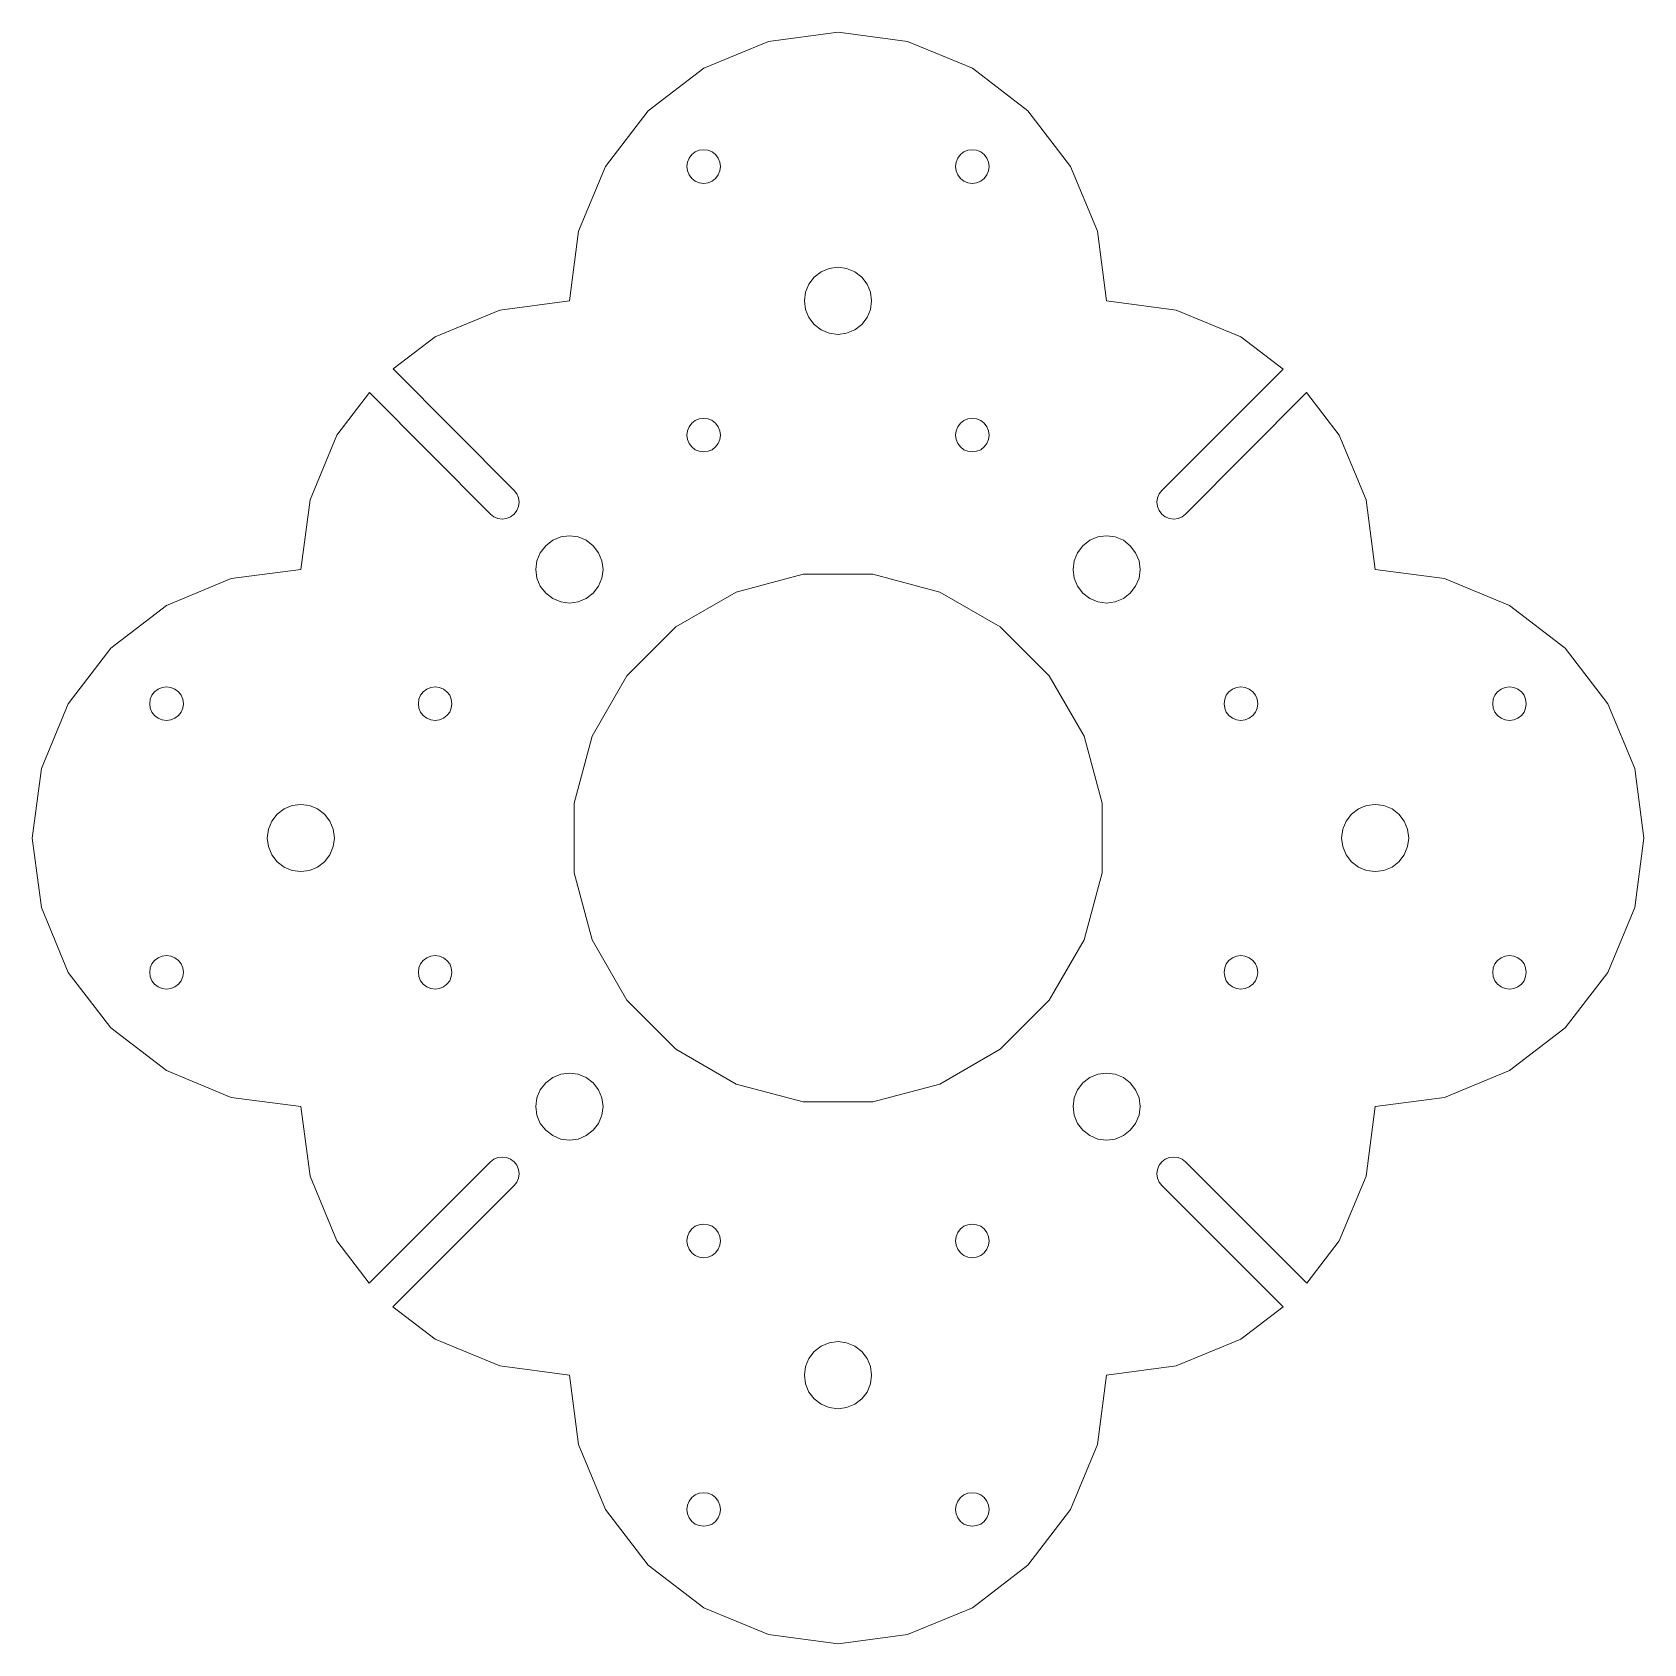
# Model space of a CAD drawing. Header units: inches. Extents: x 61 to 181, y 84 to 204.
import ezdxf

# ---------------------------------------------------------------- set-up
doc = ezdxf.new("R2010")
doc.units = ezdxf.units.IN
doc.header["$MEASUREMENT"] = 0
doc.layers.add('Layer 1', color=7, linetype='Continuous')

# ---------------------------------------------------------------- blocks, each defined once
blk = doc.blocks.new('block 2')
at = {"layer": 'Layer 1', "lineweight": 0}
for points in [[(101.4, 98.84), (100.72, 104.01), (95.54, 104.7), (90.72, 106.69), (87.57, 109.1), (96.6, 118.13), (96.8, 118.39), (96.92, 118.69), (96.97, 119.01), (96.92, 119.34), (96.8, 119.64), (96.6, 119.9), (96.34, 120.1), (96.04, 120.22), (95.72, 120.26), (95.39, 120.22), (95.09, 120.1), (94.83, 119.9), (85.81, 110.87), (83.4, 114.01), (81.4, 118.84), (80.72, 124.01), (75.54, 124.69), (70.72, 126.69), (66.57, 129.87), (63.4, 134.01), (61.4, 138.84), (60.72, 144.01), (61.4, 149.19), (63.4, 154.01), (66.57, 158.16), (70.72, 161.33), (75.54, 163.33), (80.72, 164.01), (81.4, 169.19), (83.4, 174.01), (85.82, 177.18), (94.83, 168.13), (95.09, 167.93), (95.39, 167.81), (95.72, 167.76), (96.04, 167.81), (96.34, 167.93), (96.6, 168.13), (96.8, 168.39), (96.92, 168.69), (96.97, 169.01), (96.92, 169.34), (96.8, 169.64), (96.6, 169.9), (87.6, 178.94), (90.72, 181.33), (95.54, 183.33), (100.72, 184.01), (101.4, 189.19), (103.4, 194.01), (106.57, 198.16), (110.72, 201.33), (115.54, 203.33), (120.72, 204.01), (125.89, 203.33), (130.72, 201.33), (134.86, 198.16), (138.04, 194.01), (140.04, 189.19), (140.72, 184.01), (145.89, 183.33), (150.72, 181.33), (153.86, 178.92), (144.83, 169.9), (144.63, 169.64), (144.51, 169.34), (144.47, 169.01), (144.51, 168.69), (144.63, 168.39), (144.83, 168.13), (145.09, 167.93), (145.39, 167.81), (145.72, 167.76), (146.04, 167.81), (146.34, 167.93), (146.6, 168.13), (155.61, 177.18), (158.04, 174.01), (160.04, 169.19), (160.72, 164.01), (165.89, 163.33), (170.72, 161.33), (174.86, 158.16), (178.04, 154.01), (180.04, 149.19), (180.72, 144.01), (180.04, 138.84), (178.04, 134.01), (174.86, 129.87), (170.72, 126.69), (165.89, 124.69), (160.72, 124.01), (160.04, 118.84), (158.04, 114.01), (155.63, 110.87), (146.6, 119.9), (146.34, 120.1), (146.04, 120.22), (145.72, 120.26), (145.39, 120.22), (145.09, 120.1), (144.83, 119.9), (144.63, 119.64), (144.51, 119.34), (144.47, 119.01), (144.51, 118.69), (144.63, 118.39), (144.83, 118.13), (153.86, 109.1), (150.72, 106.69), (145.89, 104.7), (140.72, 104.01), (140.04, 98.84), (138.04, 94.01), (134.86, 89.87), (130.72, 86.69), (125.89, 84.7), (120.72, 84.01), (115.54, 84.7), (110.72, 86.69), (106.57, 89.87), (103.4, 94.01), (101.4, 98.84)], [(111.34, 192.93), (111.04, 192.81), (110.72, 192.76), (110.39, 192.81), (110.09, 192.93), (109.83, 193.13), (109.63, 193.39), (109.51, 193.69), (109.47, 194.01), (109.51, 194.34), (109.63, 194.64), (109.83, 194.9), (110.09, 195.1), (110.39, 195.22), (110.72, 195.26), (111.04, 195.22), (111.34, 195.1), (111.6, 194.9), (111.8, 194.64), (111.92, 194.34), (111.97, 194.01), (111.92, 193.69), (111.8, 193.39), (111.6, 193.13), (111.34, 192.93)], [(131.04, 192.81), (130.72, 192.76), (130.39, 192.81), (130.09, 192.93), (129.83, 193.13), (129.63, 193.39), (129.51, 193.69), (129.47, 194.01), (129.51, 194.34), (129.63, 194.64), (129.83, 194.9), (130.09, 195.1), (130.39, 195.22), (130.72, 195.26), (131.04, 195.22), (131.34, 195.1), (131.6, 194.9), (131.8, 194.64), (131.92, 194.34), (131.97, 194.01), (131.92, 193.69), (131.8, 193.39), (131.6, 193.13), (131.34, 192.93), (131.04, 192.81)], [(111.34, 192.93), (111.34, 192.93)], [(131.04, 192.81), (131.04, 192.81)], [(120.07, 186.43), (120.72, 186.51), (121.36, 186.43), (121.97, 186.18), (122.48, 185.78), (122.88, 185.26), (123.13, 184.66), (123.22, 184.01), (123.13, 183.37), (122.88, 182.76), (122.48, 182.25), (121.97, 181.85), (121.36, 181.6), (120.72, 181.51), (120.07, 181.6), (119.47, 181.85), (118.95, 182.25), (118.55, 182.76), (118.3, 183.37), (118.22, 184.01), (118.3, 184.66), (118.55, 185.26), (118.95, 185.78), (119.47, 186.18), (120.07, 186.43)], [(120.07, 186.43), (120.07, 186.43)], [(109.83, 173.13), (109.63, 173.39), (109.51, 173.69), (109.47, 174.01), (109.51, 174.34), (109.63, 174.64), (109.83, 174.9), (110.09, 175.1), (110.39, 175.22), (110.72, 175.26), (111.04, 175.22), (111.34, 175.1), (111.6, 174.9), (111.8, 174.64), (111.92, 174.34), (111.97, 174.01), (111.92, 173.69), (111.8, 173.39), (111.6, 173.13), (111.34, 172.93), (111.04, 172.81), (110.72, 172.76), (110.39, 172.81), (110.09, 172.93), (109.83, 173.13)], [(129.51, 174.34), (129.63, 174.64), (129.83, 174.9), (130.09, 175.1), (130.39, 175.22), (130.72, 175.26), (131.04, 175.22), (131.34, 175.1), (131.6, 174.9), (131.8, 174.64), (131.92, 174.34), (131.97, 174.01), (131.92, 173.69), (131.8, 173.39), (131.6, 173.13), (131.34, 172.93), (131.04, 172.81), (130.72, 172.76), (130.39, 172.81), (130.09, 172.93), (129.83, 173.13), (129.63, 173.39), (129.51, 173.69), (129.47, 174.01), (129.51, 174.34)], [(129.51, 174.34), (129.51, 174.34)], [(109.83, 173.13), (109.83, 173.13)], [(98.95, 165.78), (99.47, 166.18), (100.07, 166.43), (100.72, 166.51), (101.36, 166.43), (101.97, 166.18), (102.48, 165.78), (102.88, 165.26), (103.13, 164.66), (103.22, 164.01), (103.13, 163.37), (102.88, 162.76), (102.48, 162.25), (101.97, 161.85), (101.36, 161.6), (100.72, 161.51), (100.07, 161.6), (99.47, 161.85), (98.95, 162.25), (98.55, 162.76), (98.3, 163.37), (98.22, 164.01), (98.3, 164.66), (98.55, 165.26), (98.95, 165.78)], [(98.95, 165.78), (98.95, 165.78)], [(141.36, 161.6), (140.72, 161.51), (140.07, 161.6), (139.47, 161.85), (138.95, 162.25), (138.55, 162.76), (138.3, 163.37), (138.22, 164.01), (138.3, 164.66), (138.55, 165.26), (138.95, 165.78), (139.47, 166.18), (140.07, 166.43), (140.72, 166.51), (141.36, 166.43), (141.97, 166.18), (142.48, 165.78), (142.88, 165.26), (143.13, 164.66), (143.22, 164.01), (143.13, 163.37), (142.88, 162.76), (142.48, 162.25), (141.97, 161.85), (141.36, 161.6)], [(139.04, 136.43), (136.45, 131.94), (132.79, 128.28), (128.31, 125.69), (123.3, 124.36), (118.13, 124.36), (113.13, 125.69), (108.64, 128.28), (104.98, 131.94), (102.4, 136.43), (101.06, 141.43), (101.06, 146.6), (102.4, 151.6), (104.98, 156.09), (108.64, 159.75), (113.13, 162.33), (118.13, 163.67), (123.3, 163.67), (128.31, 162.33), (132.79, 159.75), (136.45, 156.09), (139.04, 151.6), (140.38, 146.6), (140.38, 141.43), (139.04, 136.43)], [(141.36, 161.6), (141.36, 161.6)], [(69.63, 154.64), (69.83, 154.9), (70.09, 155.1), (70.39, 155.22), (70.72, 155.26), (71.04, 155.22), (71.34, 155.1), (71.6, 154.9), (71.8, 154.64), (71.92, 154.34), (71.97, 154.01), (71.92, 153.69), (71.8, 153.39), (71.6, 153.13), (71.34, 152.93), (71.04, 152.81), (70.72, 152.76), (70.39, 152.81), (70.09, 152.93), (69.83, 153.13), (69.63, 153.39), (69.51, 153.69), (69.47, 154.01), (69.51, 154.34), (69.63, 154.64)], [(90.09, 155.1), (90.39, 155.22), (90.72, 155.26), (91.04, 155.22), (91.34, 155.1), (91.6, 154.9), (91.8, 154.64), (91.92, 154.34), (91.97, 154.01), (91.92, 153.69), (91.8, 153.39), (91.6, 153.13), (91.34, 152.93), (91.04, 152.81), (90.72, 152.76), (90.39, 152.81), (90.09, 152.93), (89.83, 153.13), (89.63, 153.39), (89.51, 153.69), (89.47, 154.01), (89.51, 154.34), (89.63, 154.64), (89.83, 154.9), (90.09, 155.1)], [(90.09, 155.1), (90.09, 155.1)], [(150.39, 152.81), (150.09, 152.93), (149.83, 153.13), (149.63, 153.39), (149.51, 153.69), (149.47, 154.01), (149.51, 154.34), (149.63, 154.64), (149.83, 154.9), (150.09, 155.1), (150.39, 155.22), (150.72, 155.26), (151.04, 155.22), (151.34, 155.1), (151.6, 154.9), (151.8, 154.64), (151.92, 154.34), (151.97, 154.01), (151.92, 153.69), (151.8, 153.39), (151.6, 153.13), (151.34, 152.93), (151.04, 152.81), (150.72, 152.76), (150.39, 152.81)], [(169.63, 153.39), (169.51, 153.69), (169.47, 154.01), (169.51, 154.34), (169.63, 154.64), (169.83, 154.9), (170.09, 155.1), (170.39, 155.22), (170.72, 155.26), (171.04, 155.22), (171.34, 155.1), (171.6, 154.9), (171.8, 154.64), (171.92, 154.34), (171.97, 154.01), (171.92, 153.69), (171.8, 153.39), (171.6, 153.13), (171.34, 152.93), (171.04, 152.81), (170.72, 152.76), (170.39, 152.81), (170.09, 152.93), (169.83, 153.13), (169.63, 153.39)], [(69.63, 154.64), (69.63, 154.64)], [(150.39, 152.81), (150.39, 152.81)], [(169.63, 153.39), (169.63, 153.39)], [(79.47, 146.18), (80.07, 146.43), (80.72, 146.51), (81.36, 146.43), (81.97, 146.18), (82.48, 145.78), (82.88, 145.26), (83.13, 144.66), (83.22, 144.01), (83.13, 143.37), (82.88, 142.76), (82.48, 142.25), (81.97, 141.85), (81.36, 141.6), (80.72, 141.51), (80.07, 141.6), (79.47, 141.85), (78.95, 142.25), (78.55, 142.76), (78.3, 143.37), (78.22, 144.01), (78.3, 144.66), (78.55, 145.26), (78.95, 145.78), (79.47, 146.18)], [(158.95, 145.78), (159.47, 146.18), (160.07, 146.43), (160.72, 146.51), (161.36, 146.43), (161.97, 146.18), (162.48, 145.78), (162.88, 145.26), (163.13, 144.66), (163.22, 144.01), (163.13, 143.37), (162.88, 142.76), (162.48, 142.25), (161.97, 141.85), (161.36, 141.6), (160.72, 141.51), (160.07, 141.6), (159.47, 141.85), (158.95, 142.25), (158.55, 142.76), (158.3, 143.37), (158.22, 144.01), (158.3, 144.66), (158.55, 145.26), (158.95, 145.78)], [(79.47, 146.18), (79.47, 146.18)], [(158.95, 145.78), (158.95, 145.78)], [(139.04, 136.43), (139.04, 136.43)], [(70.39, 135.22), (70.72, 135.26), (71.04, 135.22), (71.34, 135.1), (71.6, 134.9), (71.8, 134.64), (71.92, 134.34), (71.97, 134.01), (71.92, 133.69), (71.8, 133.39), (71.6, 133.13), (71.34, 132.93), (71.04, 132.81), (70.72, 132.76), (70.39, 132.81), (70.09, 132.93), (69.83, 133.13), (69.63, 133.39), (69.51, 133.69), (69.47, 134.01), (69.51, 134.34), (69.63, 134.64), (69.83, 134.9), (70.09, 135.1), (70.39, 135.22)], [(70.39, 135.22), (70.39, 135.22)], [(90.39, 135.22), (90.72, 135.26), (91.04, 135.22), (91.34, 135.1), (91.6, 134.9), (91.8, 134.64), (91.92, 134.34), (91.97, 134.01), (91.92, 133.69), (91.8, 133.39), (91.6, 133.13), (91.34, 132.93), (91.04, 132.81), (90.72, 132.76), (90.39, 132.81), (90.09, 132.93), (89.83, 133.13), (89.63, 133.39), (89.51, 133.69), (89.47, 134.01), (89.51, 134.34), (89.63, 134.64), (89.83, 134.9), (90.09, 135.1), (90.39, 135.22)], [(90.39, 135.22), (90.39, 135.22)], [(150.39, 132.81), (150.09, 132.93), (149.83, 133.13), (149.63, 133.39), (149.51, 133.69), (149.47, 134.01), (149.51, 134.34), (149.63, 134.64), (149.83, 134.9), (150.09, 135.1), (150.39, 135.22), (150.72, 135.26), (151.04, 135.22), (151.34, 135.1), (151.6, 134.9), (151.8, 134.64), (151.92, 134.34), (151.97, 134.01), (151.92, 133.69), (151.8, 133.39), (151.6, 133.13), (151.34, 132.93), (151.04, 132.81), (150.72, 132.76), (150.39, 132.81)], [(170.72, 132.76), (170.39, 132.81), (170.09, 132.93), (169.83, 133.13), (169.63, 133.39), (169.51, 133.69), (169.47, 134.01), (169.51, 134.34), (169.63, 134.64), (169.83, 134.9), (170.09, 135.1), (170.39, 135.22), (170.72, 135.26), (171.04, 135.22), (171.34, 135.1), (171.6, 134.9), (171.8, 134.64), (171.92, 134.34), (171.97, 134.01), (171.92, 133.69), (171.8, 133.39), (171.6, 133.13), (171.34, 132.93), (171.04, 132.81), (170.72, 132.76)], [(150.39, 132.81), (150.39, 132.81)], [(170.72, 132.76), (170.72, 132.76)], [(100.72, 121.51), (100.07, 121.6), (99.47, 121.85), (98.95, 122.25), (98.55, 122.76), (98.3, 123.37), (98.22, 124.01), (98.3, 124.66), (98.55, 125.26), (98.95, 125.78), (99.47, 126.18), (100.07, 126.43), (100.72, 126.51), (101.36, 126.43), (101.97, 126.18), (102.48, 125.78), (102.88, 125.26), (103.13, 124.66), (103.22, 124.01), (103.13, 123.37), (102.88, 122.76), (102.48, 122.25), (101.97, 121.85), (101.36, 121.6), (100.72, 121.51)], [(142.48, 122.25), (141.97, 121.85), (141.36, 121.6), (140.72, 121.51), (140.07, 121.6), (139.47, 121.85), (138.95, 122.25), (138.55, 122.76), (138.3, 123.37), (138.22, 124.01), (138.3, 124.66), (138.55, 125.26), (138.95, 125.78), (139.47, 126.18), (140.07, 126.43), (140.72, 126.51), (141.36, 126.43), (141.97, 126.18), (142.48, 125.78), (142.88, 125.26), (143.13, 124.66), (143.22, 124.01), (143.13, 123.37), (142.88, 122.76), (142.48, 122.25)], [(100.72, 121.51), (100.72, 121.51)], [(142.48, 122.25), (142.48, 122.25)], [(109.51, 114.34), (109.63, 114.64), (109.83, 114.9), (110.09, 115.1), (110.39, 115.22), (110.72, 115.26), (111.04, 115.22), (111.34, 115.1), (111.6, 114.9), (111.8, 114.64), (111.92, 114.34), (111.97, 114.01), (111.92, 113.69), (111.8, 113.39), (111.6, 113.13), (111.34, 112.93), (111.04, 112.81), (110.72, 112.76), (110.39, 112.81), (110.09, 112.93), (109.83, 113.13), (109.63, 113.39), (109.51, 113.69), (109.47, 114.01), (109.51, 114.34)], [(129.51, 114.34), (129.63, 114.64), (129.83, 114.9), (130.09, 115.1), (130.39, 115.22), (130.72, 115.26), (131.04, 115.22), (131.34, 115.1), (131.6, 114.9), (131.8, 114.64), (131.92, 114.34), (131.97, 114.01), (131.92, 113.69), (131.8, 113.39), (131.6, 113.13), (131.34, 112.93), (131.04, 112.81), (130.72, 112.76), (130.39, 112.81), (130.09, 112.93), (129.83, 113.13), (129.63, 113.39), (129.51, 113.69), (129.47, 114.01), (129.51, 114.34)], [(109.51, 114.34), (109.51, 114.34)], [(129.51, 114.34), (129.51, 114.34)], [(123.13, 104.66), (123.22, 104.01), (123.13, 103.37), (122.88, 102.76), (122.48, 102.25), (121.97, 101.85), (121.36, 101.6), (120.72, 101.51), (120.07, 101.6), (119.47, 101.85), (118.95, 102.25), (118.55, 102.76), (118.3, 103.37), (118.22, 104.01), (118.3, 104.66), (118.55, 105.26), (118.95, 105.78), (119.47, 106.18), (120.07, 106.43), (120.72, 106.51), (121.36, 106.43), (121.97, 106.18), (122.48, 105.78), (122.88, 105.26), (123.13, 104.66)], [(123.13, 104.66), (123.13, 104.66)], [(101.4, 98.84), (101.4, 98.84)], [(111.34, 92.93), (111.04, 92.81), (110.72, 92.76), (110.39, 92.81), (110.09, 92.93), (109.83, 93.13), (109.63, 93.39), (109.51, 93.69), (109.47, 94.01), (109.51, 94.34), (109.63, 94.64), (109.83, 94.9), (110.09, 95.1), (110.39, 95.22), (110.72, 95.26), (111.04, 95.22), (111.34, 95.1), (111.6, 94.9), (111.8, 94.64), (111.92, 94.34), (111.97, 94.01), (111.92, 93.69), (111.8, 93.39), (111.6, 93.13), (111.34, 92.93)], [(129.47, 94.01), (129.51, 94.34), (129.63, 94.64), (129.83, 94.9), (130.09, 95.1), (130.39, 95.22), (130.72, 95.26), (131.04, 95.22), (131.34, 95.1), (131.6, 94.9), (131.8, 94.64), (131.92, 94.34), (131.97, 94.01), (131.92, 93.69), (131.8, 93.39), (131.6, 93.13), (131.34, 92.93), (131.04, 92.81), (130.72, 92.76), (130.39, 92.81), (130.09, 92.93), (129.83, 93.13), (129.63, 93.39), (129.51, 93.69), (129.47, 94.01)], [(129.47, 94.01), (129.47, 94.01)], [(111.34, 92.93), (111.34, 92.93)]]:
    blk.add_lwpolyline(points, dxfattribs=at)
at = {"layer": 'Layer 1', "color": 178, "lineweight": 9, "true_color": 0x010000}
for points in [[(120.72, 204.01), (115.54, 203.33)], [(125.89, 203.33), (120.72, 204.01)], [(115.54, 203.33), (110.72, 201.33)], [(130.72, 201.33), (125.89, 203.33)], [(110.72, 201.33), (106.57, 198.16)], [(134.86, 198.16), (130.72, 201.33)], [(106.57, 198.16), (103.4, 194.01)], [(138.04, 194.01), (134.86, 198.16)], [(109.63, 194.64), (109.51, 194.34)], [(109.83, 194.9), (109.63, 194.64)], [(110.09, 195.1), (109.83, 194.9)], [(110.39, 195.22), (110.09, 195.1)], [(110.72, 195.26), (110.39, 195.22)], [(111.04, 195.22), (110.72, 195.26)], [(111.34, 195.1), (111.04, 195.22)], [(111.6, 194.9), (111.34, 195.1)], [(111.8, 194.64), (111.6, 194.9)], [(111.92, 194.34), (111.8, 194.64)], [(129.63, 194.64), (129.51, 194.34)], [(129.83, 194.9), (129.63, 194.64)], [(130.09, 195.1), (129.83, 194.9)], [(130.39, 195.22), (130.09, 195.1)], [(130.72, 195.26), (130.39, 195.22)], [(131.04, 195.22), (130.72, 195.26)], [(131.34, 195.1), (131.04, 195.22)], [(131.6, 194.9), (131.34, 195.1)], [(131.8, 194.64), (131.6, 194.9)], [(131.92, 194.34), (131.8, 194.64)], [(103.4, 194.01), (101.4, 189.19)], [(109.51, 194.34), (109.47, 194.01)], [(109.47, 194.01), (109.51, 193.69)], [(109.51, 193.69), (109.63, 193.39)], [(109.63, 193.39), (109.83, 193.13)], [(111.6, 193.13), (111.8, 193.39)], [(111.8, 193.39), (111.92, 193.69)], [(111.97, 194.01), (111.92, 194.34)], [(111.92, 193.69), (111.97, 194.01)], [(129.51, 194.34), (129.47, 194.01)], [(129.47, 194.01), (129.51, 193.69)], [(129.51, 193.69), (129.63, 193.39)], [(129.63, 193.39), (129.83, 193.13)], [(131.6, 193.13), (131.8, 193.39)], [(131.8, 193.39), (131.92, 193.69)], [(131.97, 194.01), (131.92, 194.34)], [(131.92, 193.69), (131.97, 194.01)], [(140.04, 189.19), (138.04, 194.01)], [(109.83, 193.13), (110.09, 192.93)], [(110.09, 192.93), (110.39, 192.81)], [(110.39, 192.81), (110.72, 192.76)], [(110.72, 192.76), (111.04, 192.81)], [(111.04, 192.81), (111.34, 192.93)], [(111.34, 192.93), (111.6, 193.13)], [(129.83, 193.13), (130.09, 192.93)], [(130.09, 192.93), (130.39, 192.81)], [(130.39, 192.81), (130.72, 192.76)], [(130.72, 192.76), (131.04, 192.81)], [(131.04, 192.81), (131.34, 192.93)], [(131.34, 192.93), (131.6, 193.13)], [(101.4, 189.19), (100.72, 184.01)], [(140.72, 184.01), (140.04, 189.19)], [(119.47, 186.18), (118.95, 185.78)], [(120.07, 186.43), (119.47, 186.18)], [(120.72, 186.51), (120.07, 186.43)], [(121.36, 186.43), (120.72, 186.51)], [(121.97, 186.18), (121.36, 186.43)], [(122.48, 185.78), (121.97, 186.18)], [(118.55, 185.26), (118.3, 184.66)], [(118.95, 185.78), (118.55, 185.26)], [(122.88, 185.26), (122.48, 185.78)], [(123.13, 184.66), (122.88, 185.26)], [(100.72, 184.01), (95.54, 183.33)], [(118.3, 184.66), (118.22, 184.01)], [(118.22, 184.01), (118.3, 183.37)], [(123.22, 184.01), (123.13, 184.66)], [(123.13, 183.37), (123.22, 184.01)], [(145.89, 183.33), (140.72, 184.01)], [(95.54, 183.33), (90.72, 181.33)], [(118.3, 183.37), (118.55, 182.76)], [(118.55, 182.76), (118.95, 182.25)], [(122.48, 182.25), (122.88, 182.76)], [(122.88, 182.76), (123.13, 183.37)], [(150.72, 181.33), (145.89, 183.33)], [(90.72, 181.33), (87.6, 178.94)], [(118.95, 182.25), (119.47, 181.85)], [(119.47, 181.85), (120.07, 181.6)], [(120.07, 181.6), (120.72, 181.51)], [(120.72, 181.51), (121.36, 181.6)], [(121.36, 181.6), (121.97, 181.85)], [(121.97, 181.85), (122.48, 182.25)], [(153.86, 178.92), (150.72, 181.33)], [(96.6, 169.9), (87.6, 178.94)], [(144.83, 169.9), (153.86, 178.92)], [(85.82, 177.18), (83.4, 174.01)], [(94.83, 168.13), (85.82, 177.18)], [(146.6, 168.13), (155.61, 177.18)], [(158.04, 174.01), (155.61, 177.18)], [(110.39, 175.22), (110.09, 175.1)], [(110.72, 175.26), (110.39, 175.22)], [(111.04, 175.22), (110.72, 175.26)], [(111.34, 175.1), (111.04, 175.22)], [(130.39, 175.22), (130.09, 175.1)], [(130.72, 175.26), (130.39, 175.22)], [(131.04, 175.22), (130.72, 175.26)], [(131.34, 175.1), (131.04, 175.22)], [(83.4, 174.01), (81.4, 169.19)], [(109.51, 174.34), (109.47, 174.01)], [(109.47, 174.01), (109.51, 173.69)], [(109.63, 174.64), (109.51, 174.34)], [(109.83, 174.9), (109.63, 174.64)], [(110.09, 175.1), (109.83, 174.9)], [(111.6, 174.9), (111.34, 175.1)], [(111.8, 174.64), (111.6, 174.9)], [(111.92, 174.34), (111.8, 174.64)], [(111.97, 174.01), (111.92, 174.34)], [(111.92, 173.69), (111.97, 174.01)], [(129.51, 174.34), (129.47, 174.01)], [(129.47, 174.01), (129.51, 173.69)], [(129.63, 174.64), (129.51, 174.34)], [(129.83, 174.9), (129.63, 174.64)], [(130.09, 175.1), (129.83, 174.9)], [(131.6, 174.9), (131.34, 175.1)], [(131.8, 174.64), (131.6, 174.9)], [(131.92, 174.34), (131.8, 174.64)], [(131.97, 174.01), (131.92, 174.34)], [(131.92, 173.69), (131.97, 174.01)], [(160.04, 169.19), (158.04, 174.01)], [(109.51, 173.69), (109.63, 173.39)], [(109.63, 173.39), (109.83, 173.13)], [(109.83, 173.13), (110.09, 172.93)], [(110.09, 172.93), (110.39, 172.81)], [(110.39, 172.81), (110.72, 172.76)], [(110.72, 172.76), (111.04, 172.81)], [(111.04, 172.81), (111.34, 172.93)], [(111.34, 172.93), (111.6, 173.13)], [(111.6, 173.13), (111.8, 173.39)], [(111.8, 173.39), (111.92, 173.69)], [(129.51, 173.69), (129.63, 173.39)], [(129.63, 173.39), (129.83, 173.13)], [(129.83, 173.13), (130.09, 172.93)], [(130.09, 172.93), (130.39, 172.81)], [(130.39, 172.81), (130.72, 172.76)], [(130.72, 172.76), (131.04, 172.81)], [(131.04, 172.81), (131.34, 172.93)], [(131.34, 172.93), (131.6, 173.13)], [(131.6, 173.13), (131.8, 173.39)], [(131.8, 173.39), (131.92, 173.69)], [(96.8, 169.64), (96.6, 169.9)], [(96.92, 169.34), (96.8, 169.64)], [(96.97, 169.01), (96.92, 169.34)], [(144.51, 169.34), (144.47, 169.01)], [(144.63, 169.64), (144.51, 169.34)], [(144.83, 169.9), (144.63, 169.64)], [(81.4, 169.19), (80.72, 164.01)], [(94.83, 168.13), (95.09, 167.93)], [(96.34, 167.93), (96.6, 168.13)], [(96.6, 168.13), (96.8, 168.39)], [(96.8, 168.39), (96.92, 168.69)], [(96.92, 168.69), (96.97, 169.01)], [(144.47, 169.01), (144.51, 168.69)], [(144.51, 168.69), (144.63, 168.39)], [(144.63, 168.39), (144.83, 168.13)], [(144.83, 168.13), (145.09, 167.93)], [(146.34, 167.93), (146.6, 168.13)], [(160.72, 164.01), (160.04, 169.19)], [(95.09, 167.93), (95.39, 167.81)], [(95.39, 167.81), (95.72, 167.76)], [(95.72, 167.76), (96.04, 167.81)], [(96.04, 167.81), (96.34, 167.93)], [(145.09, 167.93), (145.39, 167.81)], [(145.39, 167.81), (145.72, 167.76)], [(145.72, 167.76), (146.04, 167.81)], [(146.04, 167.81), (146.34, 167.93)], [(98.95, 165.78), (98.55, 165.26)], [(99.47, 166.18), (98.95, 165.78)], [(100.07, 166.43), (99.47, 166.18)], [(100.72, 166.51), (100.07, 166.43)], [(101.36, 166.43), (100.72, 166.51)], [(101.97, 166.18), (101.36, 166.43)], [(102.48, 165.78), (101.97, 166.18)], [(102.88, 165.26), (102.48, 165.78)], [(138.95, 165.78), (138.55, 165.26)], [(139.47, 166.18), (138.95, 165.78)], [(140.07, 166.43), (139.47, 166.18)], [(140.72, 166.51), (140.07, 166.43)], [(141.36, 166.43), (140.72, 166.51)], [(141.97, 166.18), (141.36, 166.43)], [(142.48, 165.78), (141.97, 166.18)], [(142.88, 165.26), (142.48, 165.78)], [(98.3, 164.66), (98.22, 164.01)], [(98.55, 165.26), (98.3, 164.66)], [(103.13, 164.66), (102.88, 165.26)], [(103.22, 164.01), (103.13, 164.66)], [(138.3, 164.66), (138.22, 164.01)], [(138.55, 165.26), (138.3, 164.66)], [(143.13, 164.66), (142.88, 165.26)], [(143.22, 164.01), (143.13, 164.66)], [(75.54, 163.33), (70.72, 161.33)], [(80.72, 164.01), (75.54, 163.33)], [(98.22, 164.01), (98.3, 163.37)], [(98.3, 163.37), (98.55, 162.76)], [(102.88, 162.76), (103.13, 163.37)], [(103.13, 163.37), (103.22, 164.01)], [(118.13, 163.67), (113.13, 162.33)], [(123.3, 163.67), (118.13, 163.67)], [(128.31, 162.33), (123.3, 163.67)], [(138.22, 164.01), (138.3, 163.37)], [(138.3, 163.37), (138.55, 162.76)], [(142.88, 162.76), (143.13, 163.37)], [(143.13, 163.37), (143.22, 164.01)], [(165.89, 163.33), (160.72, 164.01)], [(170.72, 161.33), (165.89, 163.33)], [(98.55, 162.76), (98.95, 162.25)], [(98.95, 162.25), (99.47, 161.85)], [(101.97, 161.85), (102.48, 162.25)], [(102.48, 162.25), (102.88, 162.76)], [(113.13, 162.33), (108.64, 159.75)], [(132.79, 159.75), (128.31, 162.33)], [(138.55, 162.76), (138.95, 162.25)], [(138.95, 162.25), (139.47, 161.85)], [(141.97, 161.85), (142.48, 162.25)], [(142.48, 162.25), (142.88, 162.76)], [(70.72, 161.33), (66.57, 158.16)], [(99.47, 161.85), (100.07, 161.6)], [(100.07, 161.6), (100.72, 161.51)], [(100.72, 161.51), (101.36, 161.6)], [(101.36, 161.6), (101.97, 161.85)], [(139.47, 161.85), (140.07, 161.6)], [(140.07, 161.6), (140.72, 161.51)], [(140.72, 161.51), (141.36, 161.6)], [(141.36, 161.6), (141.97, 161.85)], [(174.86, 158.16), (170.72, 161.33)], [(108.64, 159.75), (104.98, 156.09)], [(136.45, 156.09), (132.79, 159.75)], [(66.57, 158.16), (63.4, 154.01)], [(178.04, 154.01), (174.86, 158.16)], [(104.98, 156.09), (102.4, 151.6)], [(139.04, 151.6), (136.45, 156.09)], [(69.83, 154.9), (69.63, 154.64)], [(70.09, 155.1), (69.83, 154.9)], [(70.39, 155.22), (70.09, 155.1)], [(70.72, 155.26), (70.39, 155.22)], [(71.04, 155.22), (70.72, 155.26)], [(71.34, 155.1), (71.04, 155.22)], [(71.6, 154.9), (71.34, 155.1)], [(71.8, 154.64), (71.6, 154.9)], [(89.83, 154.9), (89.63, 154.64)], [(90.09, 155.1), (89.83, 154.9)], [(90.39, 155.22), (90.09, 155.1)], [(90.72, 155.26), (90.39, 155.22)], [(91.04, 155.22), (90.72, 155.26)], [(91.34, 155.1), (91.04, 155.22)], [(91.6, 154.9), (91.34, 155.1)], [(91.8, 154.64), (91.6, 154.9)], [(149.83, 154.9), (149.63, 154.64)], [(150.09, 155.1), (149.83, 154.9)], [(150.39, 155.22), (150.09, 155.1)], [(150.72, 155.26), (150.39, 155.22)], [(151.04, 155.22), (150.72, 155.26)], [(151.34, 155.1), (151.04, 155.22)], [(151.6, 154.9), (151.34, 155.1)], [(151.8, 154.64), (151.6, 154.9)], [(169.83, 154.9), (169.63, 154.64)], [(170.09, 155.1), (169.83, 154.9)], [(170.39, 155.22), (170.09, 155.1)], [(170.72, 155.26), (170.39, 155.22)], [(171.04, 155.22), (170.72, 155.26)], [(171.34, 155.1), (171.04, 155.22)], [(171.6, 154.9), (171.34, 155.1)], [(171.8, 154.64), (171.6, 154.9)], [(63.4, 154.01), (61.4, 149.19)], [(69.51, 154.34), (69.47, 154.01)], [(69.47, 154.01), (69.51, 153.69)], [(69.63, 154.64), (69.51, 154.34)], [(69.51, 153.69), (69.63, 153.39)], [(71.92, 154.34), (71.8, 154.64)], [(71.8, 153.39), (71.92, 153.69)], [(71.97, 154.01), (71.92, 154.34)], [(71.92, 153.69), (71.97, 154.01)], [(89.51, 154.34), (89.47, 154.01)], [(89.47, 154.01), (89.51, 153.69)], [(89.63, 154.64), (89.51, 154.34)], [(89.51, 153.69), (89.63, 153.39)], [(91.92, 154.34), (91.8, 154.64)], [(91.8, 153.39), (91.92, 153.69)], [(91.97, 154.01), (91.92, 154.34)], [(91.92, 153.69), (91.97, 154.01)], [(149.51, 154.34), (149.47, 154.01)], [(149.47, 154.01), (149.51, 153.69)], [(149.63, 154.64), (149.51, 154.34)], [(149.51, 153.69), (149.63, 153.39)], [(151.92, 154.34), (151.8, 154.64)], [(151.8, 153.39), (151.92, 153.69)], [(151.97, 154.01), (151.92, 154.34)], [(151.92, 153.69), (151.97, 154.01)], [(169.51, 154.34), (169.47, 154.01)], [(169.47, 154.01), (169.51, 153.69)], [(169.63, 154.64), (169.51, 154.34)], [(169.51, 153.69), (169.63, 153.39)], [(171.92, 154.34), (171.8, 154.64)], [(171.8, 153.39), (171.92, 153.69)], [(171.97, 154.01), (171.92, 154.34)], [(171.92, 153.69), (171.97, 154.01)], [(180.04, 149.19), (178.04, 154.01)], [(69.63, 153.39), (69.83, 153.13)], [(69.83, 153.13), (70.09, 152.93)], [(70.09, 152.93), (70.39, 152.81)], [(70.39, 152.81), (70.72, 152.76)], [(70.72, 152.76), (71.04, 152.81)], [(71.04, 152.81), (71.34, 152.93)], [(71.34, 152.93), (71.6, 153.13)], [(71.6, 153.13), (71.8, 153.39)], [(89.63, 153.39), (89.83, 153.13)], [(89.83, 153.13), (90.09, 152.93)], [(90.09, 152.93), (90.39, 152.81)], [(90.39, 152.81), (90.72, 152.76)], [(90.72, 152.76), (91.04, 152.81)], [(91.04, 152.81), (91.34, 152.93)], [(91.34, 152.93), (91.6, 153.13)], [(91.6, 153.13), (91.8, 153.39)], [(149.63, 153.39), (149.83, 153.13)], [(149.83, 153.13), (150.09, 152.93)], [(150.09, 152.93), (150.39, 152.81)], [(150.39, 152.81), (150.72, 152.76)], [(150.72, 152.76), (151.04, 152.81)], [(151.04, 152.81), (151.34, 152.93)], [(151.34, 152.93), (151.6, 153.13)], [(151.6, 153.13), (151.8, 153.39)], [(169.63, 153.39), (169.83, 153.13)], [(169.83, 153.13), (170.09, 152.93)], [(170.09, 152.93), (170.39, 152.81)], [(170.39, 152.81), (170.72, 152.76)], [(170.72, 152.76), (171.04, 152.81)], [(171.04, 152.81), (171.34, 152.93)], [(171.34, 152.93), (171.6, 153.13)], [(171.6, 153.13), (171.8, 153.39)], [(102.4, 151.6), (101.06, 146.6)], [(140.38, 146.6), (139.04, 151.6)], [(61.4, 149.19), (60.72, 144.01)], [(180.72, 144.01), (180.04, 149.19)], [(80.07, 146.43), (79.47, 146.18)], [(80.72, 146.51), (80.07, 146.43)], [(81.36, 146.43), (80.72, 146.51)], [(81.97, 146.18), (81.36, 146.43)], [(101.06, 146.6), (101.06, 141.43)], [(140.38, 141.43), (140.38, 146.6)], [(160.07, 146.43), (159.47, 146.18)], [(160.72, 146.51), (160.07, 146.43)], [(161.36, 146.43), (160.72, 146.51)], [(161.97, 146.18), (161.36, 146.43)], [(78.55, 145.26), (78.3, 144.66)], [(78.95, 145.78), (78.55, 145.26)], [(79.47, 146.18), (78.95, 145.78)], [(82.48, 145.78), (81.97, 146.18)], [(82.88, 145.26), (82.48, 145.78)], [(83.13, 144.66), (82.88, 145.26)], [(158.55, 145.26), (158.3, 144.66)], [(158.95, 145.78), (158.55, 145.26)], [(159.47, 146.18), (158.95, 145.78)], [(162.48, 145.78), (161.97, 146.18)], [(162.88, 145.26), (162.48, 145.78)], [(163.13, 144.66), (162.88, 145.26)], [(60.72, 144.01), (61.4, 138.84)], [(78.3, 144.66), (78.22, 144.01)], [(78.22, 144.01), (78.3, 143.37)], [(83.22, 144.01), (83.13, 144.66)], [(83.13, 143.37), (83.22, 144.01)], [(158.3, 144.66), (158.22, 144.01)], [(158.22, 144.01), (158.3, 143.37)], [(163.22, 144.01), (163.13, 144.66)], [(163.13, 143.37), (163.22, 144.01)], [(180.04, 138.84), (180.72, 144.01)], [(78.3, 143.37), (78.55, 142.76)], [(82.88, 142.76), (83.13, 143.37)], [(158.3, 143.37), (158.55, 142.76)], [(162.88, 142.76), (163.13, 143.37)], [(78.55, 142.76), (78.95, 142.25)], [(78.95, 142.25), (79.47, 141.85)], [(79.47, 141.85), (80.07, 141.6)], [(81.36, 141.6), (81.97, 141.85)], [(81.97, 141.85), (82.48, 142.25)], [(82.48, 142.25), (82.88, 142.76)], [(158.55, 142.76), (158.95, 142.25)], [(158.95, 142.25), (159.47, 141.85)], [(159.47, 141.85), (160.07, 141.6)], [(161.36, 141.6), (161.97, 141.85)], [(161.97, 141.85), (162.48, 142.25)], [(162.48, 142.25), (162.88, 142.76)], [(80.07, 141.6), (80.72, 141.51)], [(80.72, 141.51), (81.36, 141.6)], [(101.06, 141.43), (102.4, 136.43)], [(139.04, 136.43), (140.38, 141.43)], [(160.07, 141.6), (160.72, 141.51)], [(160.72, 141.51), (161.36, 141.6)], [(61.4, 138.84), (63.4, 134.01)], [(178.04, 134.01), (180.04, 138.84)], [(102.4, 136.43), (104.98, 131.94)], [(136.45, 131.94), (139.04, 136.43)], [(69.63, 134.64), (69.51, 134.34)], [(69.83, 134.9), (69.63, 134.64)], [(70.09, 135.1), (69.83, 134.9)], [(70.39, 135.22), (70.09, 135.1)], [(70.72, 135.26), (70.39, 135.22)], [(71.04, 135.22), (70.72, 135.26)], [(71.34, 135.1), (71.04, 135.22)], [(71.6, 134.9), (71.34, 135.1)], [(71.8, 134.64), (71.6, 134.9)], [(71.92, 134.34), (71.8, 134.64)], [(89.63, 134.64), (89.51, 134.34)], [(89.83, 134.9), (89.63, 134.64)], [(90.09, 135.1), (89.83, 134.9)], [(90.39, 135.22), (90.09, 135.1)], [(90.72, 135.26), (90.39, 135.22)], [(91.04, 135.22), (90.72, 135.26)], [(91.34, 135.1), (91.04, 135.22)], [(91.6, 134.9), (91.34, 135.1)], [(91.8, 134.64), (91.6, 134.9)], [(91.92, 134.34), (91.8, 134.64)], [(149.63, 134.64), (149.51, 134.34)], [(149.83, 134.9), (149.63, 134.64)], [(150.09, 135.1), (149.83, 134.9)], [(150.39, 135.22), (150.09, 135.1)], [(150.72, 135.26), (150.39, 135.22)], [(151.04, 135.22), (150.72, 135.26)], [(151.34, 135.1), (151.04, 135.22)], [(151.6, 134.9), (151.34, 135.1)], [(151.8, 134.64), (151.6, 134.9)], [(151.92, 134.34), (151.8, 134.64)], [(169.63, 134.64), (169.51, 134.34)], [(169.83, 134.9), (169.63, 134.64)], [(170.09, 135.1), (169.83, 134.9)], [(170.39, 135.22), (170.09, 135.1)], [(170.72, 135.26), (170.39, 135.22)], [(171.04, 135.22), (170.72, 135.26)], [(171.34, 135.1), (171.04, 135.22)], [(171.6, 134.9), (171.34, 135.1)], [(171.8, 134.64), (171.6, 134.9)], [(171.92, 134.34), (171.8, 134.64)], [(63.4, 134.01), (66.57, 129.87)], [(69.51, 134.34), (69.47, 134.01)], [(69.47, 134.01), (69.51, 133.69)], [(69.51, 133.69), (69.63, 133.39)], [(69.63, 133.39), (69.83, 133.13)], [(71.6, 133.13), (71.8, 133.39)], [(71.8, 133.39), (71.92, 133.69)], [(71.97, 134.01), (71.92, 134.34)], [(71.92, 133.69), (71.97, 134.01)], [(89.51, 134.34), (89.47, 134.01)], [(89.47, 134.01), (89.51, 133.69)], [(89.51, 133.69), (89.63, 133.39)], [(89.63, 133.39), (89.83, 133.13)], [(91.6, 133.13), (91.8, 133.39)], [(91.8, 133.39), (91.92, 133.69)], [(91.97, 134.01), (91.92, 134.34)], [(91.92, 133.69), (91.97, 134.01)], [(149.51, 134.34), (149.47, 134.01)], [(149.47, 134.01), (149.51, 133.69)], [(149.51, 133.69), (149.63, 133.39)], [(149.63, 133.39), (149.83, 133.13)], [(151.6, 133.13), (151.8, 133.39)], [(151.8, 133.39), (151.92, 133.69)], [(151.97, 134.01), (151.92, 134.34)], [(151.92, 133.69), (151.97, 134.01)], [(169.51, 134.34), (169.47, 134.01)], [(169.47, 134.01), (169.51, 133.69)], [(169.51, 133.69), (169.63, 133.39)], [(169.63, 133.39), (169.83, 133.13)], [(171.6, 133.13), (171.8, 133.39)], [(171.8, 133.39), (171.92, 133.69)], [(171.97, 134.01), (171.92, 134.34)], [(171.92, 133.69), (171.97, 134.01)], [(174.86, 129.87), (178.04, 134.01)], [(69.83, 133.13), (70.09, 132.93)], [(70.09, 132.93), (70.39, 132.81)], [(70.39, 132.81), (70.72, 132.76)], [(70.72, 132.76), (71.04, 132.81)], [(71.04, 132.81), (71.34, 132.93)], [(71.34, 132.93), (71.6, 133.13)], [(89.83, 133.13), (90.09, 132.93)], [(90.09, 132.93), (90.39, 132.81)], [(90.39, 132.81), (90.72, 132.76)], [(90.72, 132.76), (91.04, 132.81)], [(91.04, 132.81), (91.34, 132.93)], [(91.34, 132.93), (91.6, 133.13)], [(149.83, 133.13), (150.09, 132.93)], [(150.09, 132.93), (150.39, 132.81)], [(150.39, 132.81), (150.72, 132.76)], [(150.72, 132.76), (151.04, 132.81)], [(151.04, 132.81), (151.34, 132.93)], [(151.34, 132.93), (151.6, 133.13)], [(169.83, 133.13), (170.09, 132.93)], [(170.09, 132.93), (170.39, 132.81)], [(170.39, 132.81), (170.72, 132.76)], [(170.72, 132.76), (171.04, 132.81)], [(171.04, 132.81), (171.34, 132.93)], [(171.34, 132.93), (171.6, 133.13)], [(104.98, 131.94), (108.64, 128.28)], [(132.79, 128.28), (136.45, 131.94)], [(66.57, 129.87), (70.72, 126.69)], [(170.72, 126.69), (174.86, 129.87)], [(108.64, 128.28), (113.13, 125.69)], [(128.31, 125.69), (132.79, 128.28)], [(70.72, 126.69), (75.54, 124.69)], [(99.47, 126.18), (98.95, 125.78)], [(100.07, 126.43), (99.47, 126.18)], [(100.72, 126.51), (100.07, 126.43)], [(101.36, 126.43), (100.72, 126.51)], [(101.97, 126.18), (101.36, 126.43)], [(102.48, 125.78), (101.97, 126.18)], [(139.47, 126.18), (138.95, 125.78)], [(140.07, 126.43), (139.47, 126.18)], [(140.72, 126.51), (140.07, 126.43)], [(141.36, 126.43), (140.72, 126.51)], [(141.97, 126.18), (141.36, 126.43)], [(142.48, 125.78), (141.97, 126.18)], [(165.89, 124.69), (170.72, 126.69)], [(98.55, 125.26), (98.3, 124.66)], [(98.95, 125.78), (98.55, 125.26)], [(102.88, 125.26), (102.48, 125.78)], [(103.13, 124.66), (102.88, 125.26)], [(113.13, 125.69), (118.13, 124.36)], [(123.3, 124.36), (128.31, 125.69)], [(138.55, 125.26), (138.3, 124.66)], [(138.95, 125.78), (138.55, 125.26)], [(142.88, 125.26), (142.48, 125.78)], [(143.13, 124.66), (142.88, 125.26)], [(75.54, 124.69), (80.72, 124.01)], [(80.72, 124.01), (81.4, 118.84)], [(98.3, 124.66), (98.22, 124.01)], [(98.22, 124.01), (98.3, 123.37)], [(103.22, 124.01), (103.13, 124.66)], [(103.13, 123.37), (103.22, 124.01)], [(118.13, 124.36), (123.3, 124.36)], [(138.3, 124.66), (138.22, 124.01)], [(138.22, 124.01), (138.3, 123.37)], [(143.22, 124.01), (143.13, 124.66)], [(143.13, 123.37), (143.22, 124.01)], [(160.04, 118.84), (160.72, 124.01)], [(160.72, 124.01), (165.89, 124.69)], [(98.3, 123.37), (98.55, 122.76)], [(98.55, 122.76), (98.95, 122.25)], [(102.48, 122.25), (102.88, 122.76)], [(102.88, 122.76), (103.13, 123.37)], [(138.3, 123.37), (138.55, 122.76)], [(138.55, 122.76), (138.95, 122.25)], [(142.48, 122.25), (142.88, 122.76)], [(142.88, 122.76), (143.13, 123.37)], [(98.95, 122.25), (99.47, 121.85)], [(99.47, 121.85), (100.07, 121.6)], [(100.07, 121.6), (100.72, 121.51)], [(100.72, 121.51), (101.36, 121.6)], [(101.36, 121.6), (101.97, 121.85)], [(101.97, 121.85), (102.48, 122.25)], [(138.95, 122.25), (139.47, 121.85)], [(139.47, 121.85), (140.07, 121.6)], [(140.07, 121.6), (140.72, 121.51)], [(140.72, 121.51), (141.36, 121.6)], [(141.36, 121.6), (141.97, 121.85)], [(141.97, 121.85), (142.48, 122.25)], [(95.09, 120.1), (94.83, 119.9)], [(95.39, 120.22), (95.09, 120.1)], [(95.72, 120.26), (95.39, 120.22)], [(96.04, 120.22), (95.72, 120.26)], [(96.34, 120.1), (96.04, 120.22)], [(96.6, 119.9), (96.34, 120.1)], [(145.09, 120.1), (144.83, 119.9)], [(145.39, 120.22), (145.09, 120.1)], [(145.72, 120.26), (145.39, 120.22)], [(146.04, 120.22), (145.72, 120.26)], [(146.34, 120.1), (146.04, 120.22)], [(146.6, 119.9), (146.34, 120.1)], [(81.4, 118.84), (83.4, 114.01)], [(94.83, 119.9), (85.81, 110.87)], [(96.8, 119.64), (96.6, 119.9)], [(96.92, 119.34), (96.8, 119.64)], [(96.97, 119.01), (96.92, 119.34)], [(96.92, 118.69), (96.97, 119.01)], [(144.51, 119.34), (144.47, 119.01)], [(144.47, 119.01), (144.51, 118.69)], [(144.63, 119.64), (144.51, 119.34)], [(144.83, 119.9), (144.63, 119.64)], [(146.6, 119.9), (155.63, 110.87)], [(158.04, 114.01), (160.04, 118.84)], [(96.6, 118.13), (87.57, 109.1)], [(96.6, 118.13), (96.8, 118.39)], [(96.8, 118.39), (96.92, 118.69)], [(144.51, 118.69), (144.63, 118.39)], [(144.63, 118.39), (144.83, 118.13)], [(144.83, 118.13), (153.86, 109.1)], [(110.39, 115.22), (110.09, 115.1)], [(110.72, 115.26), (110.39, 115.22)], [(111.04, 115.22), (110.72, 115.26)], [(111.34, 115.1), (111.04, 115.22)], [(130.39, 115.22), (130.09, 115.1)], [(130.72, 115.26), (130.39, 115.22)], [(131.04, 115.22), (130.72, 115.26)], [(131.34, 115.1), (131.04, 115.22)], [(83.4, 114.01), (85.81, 110.87)], [(109.51, 114.34), (109.47, 114.01)], [(109.47, 114.01), (109.51, 113.69)], [(109.63, 114.64), (109.51, 114.34)], [(109.83, 114.9), (109.63, 114.64)], [(110.09, 115.1), (109.83, 114.9)], [(111.6, 114.9), (111.34, 115.1)], [(111.8, 114.64), (111.6, 114.9)], [(111.92, 114.34), (111.8, 114.64)], [(111.97, 114.01), (111.92, 114.34)], [(111.92, 113.69), (111.97, 114.01)], [(129.51, 114.34), (129.47, 114.01)], [(129.47, 114.01), (129.51, 113.69)], [(129.63, 114.64), (129.51, 114.34)], [(129.83, 114.9), (129.63, 114.64)], [(130.09, 115.1), (129.83, 114.9)], [(131.6, 114.9), (131.34, 115.1)], [(131.8, 114.64), (131.6, 114.9)], [(131.92, 114.34), (131.8, 114.64)], [(131.97, 114.01), (131.92, 114.34)], [(131.92, 113.69), (131.97, 114.01)], [(158.04, 114.01), (155.63, 110.87)], [(109.51, 113.69), (109.63, 113.39)], [(109.63, 113.39), (109.83, 113.13)], [(109.83, 113.13), (110.09, 112.93)], [(110.09, 112.93), (110.39, 112.81)], [(110.39, 112.81), (110.72, 112.76)], [(110.72, 112.76), (111.04, 112.81)], [(111.04, 112.81), (111.34, 112.93)], [(111.34, 112.93), (111.6, 113.13)], [(111.6, 113.13), (111.8, 113.39)], [(111.8, 113.39), (111.92, 113.69)], [(129.51, 113.69), (129.63, 113.39)], [(129.63, 113.39), (129.83, 113.13)], [(129.83, 113.13), (130.09, 112.93)], [(130.09, 112.93), (130.39, 112.81)], [(130.39, 112.81), (130.72, 112.76)], [(130.72, 112.76), (131.04, 112.81)], [(131.04, 112.81), (131.34, 112.93)], [(131.34, 112.93), (131.6, 113.13)], [(131.6, 113.13), (131.8, 113.39)], [(131.8, 113.39), (131.92, 113.69)], [(87.57, 109.1), (90.72, 106.69)], [(150.72, 106.69), (153.86, 109.1)], [(90.72, 106.69), (95.54, 104.7)], [(118.95, 105.78), (118.55, 105.26)], [(119.47, 106.18), (118.95, 105.78)], [(120.07, 106.43), (119.47, 106.18)], [(120.72, 106.51), (120.07, 106.43)], [(121.36, 106.43), (120.72, 106.51)], [(121.97, 106.18), (121.36, 106.43)], [(122.48, 105.78), (121.97, 106.18)], [(122.88, 105.26), (122.48, 105.78)], [(145.89, 104.7), (150.72, 106.69)], [(95.54, 104.7), (100.72, 104.01)], [(118.3, 104.66), (118.22, 104.01)], [(118.55, 105.26), (118.3, 104.66)], [(123.13, 104.66), (122.88, 105.26)], [(123.22, 104.01), (123.13, 104.66)], [(140.72, 104.01), (145.89, 104.7)], [(100.72, 104.01), (101.4, 98.84)], [(118.22, 104.01), (118.3, 103.37)], [(118.3, 103.37), (118.55, 102.76)], [(122.88, 102.76), (123.13, 103.37)], [(123.13, 103.37), (123.22, 104.01)], [(140.04, 98.84), (140.72, 104.01)], [(118.55, 102.76), (118.95, 102.25)], [(118.95, 102.25), (119.47, 101.85)], [(121.97, 101.85), (122.48, 102.25)], [(122.48, 102.25), (122.88, 102.76)], [(119.47, 101.85), (120.07, 101.6)], [(120.07, 101.6), (120.72, 101.51)], [(120.72, 101.51), (121.36, 101.6)], [(121.36, 101.6), (121.97, 101.85)], [(101.4, 98.84), (103.4, 94.01)], [(138.04, 94.01), (140.04, 98.84)], [(109.83, 94.9), (109.63, 94.64)], [(110.09, 95.1), (109.83, 94.9)], [(110.39, 95.22), (110.09, 95.1)], [(110.72, 95.26), (110.39, 95.22)], [(111.04, 95.22), (110.72, 95.26)], [(111.34, 95.1), (111.04, 95.22)], [(111.6, 94.9), (111.34, 95.1)], [(111.8, 94.64), (111.6, 94.9)], [(129.83, 94.9), (129.63, 94.64)], [(130.09, 95.1), (129.83, 94.9)], [(130.39, 95.22), (130.09, 95.1)], [(130.72, 95.26), (130.39, 95.22)], [(131.04, 95.22), (130.72, 95.26)], [(131.34, 95.1), (131.04, 95.22)], [(131.6, 94.9), (131.34, 95.1)], [(131.8, 94.64), (131.6, 94.9)], [(103.4, 94.01), (106.57, 89.87)], [(109.51, 94.34), (109.47, 94.01)], [(109.47, 94.01), (109.51, 93.69)], [(109.63, 94.64), (109.51, 94.34)], [(109.51, 93.69), (109.63, 93.39)], [(111.92, 94.34), (111.8, 94.64)], [(111.8, 93.39), (111.92, 93.69)], [(111.97, 94.01), (111.92, 94.34)], [(111.92, 93.69), (111.97, 94.01)], [(129.51, 94.34), (129.47, 94.01)], [(129.47, 94.01), (129.51, 93.69)], [(129.63, 94.64), (129.51, 94.34)], [(129.51, 93.69), (129.63, 93.39)], [(131.92, 94.34), (131.8, 94.64)], [(131.8, 93.39), (131.92, 93.69)], [(131.97, 94.01), (131.92, 94.34)], [(131.92, 93.69), (131.97, 94.01)], [(134.86, 89.87), (138.04, 94.01)], [(109.63, 93.39), (109.83, 93.13)], [(109.83, 93.13), (110.09, 92.93)], [(110.09, 92.93), (110.39, 92.81)], [(110.39, 92.81), (110.72, 92.76)], [(110.72, 92.76), (111.04, 92.81)], [(111.04, 92.81), (111.34, 92.93)], [(111.34, 92.93), (111.6, 93.13)], [(111.6, 93.13), (111.8, 93.39)], [(129.63, 93.39), (129.83, 93.13)], [(129.83, 93.13), (130.09, 92.93)], [(130.09, 92.93), (130.39, 92.81)], [(130.39, 92.81), (130.72, 92.76)], [(130.72, 92.76), (131.04, 92.81)], [(131.04, 92.81), (131.34, 92.93)], [(131.34, 92.93), (131.6, 93.13)], [(131.6, 93.13), (131.8, 93.39)], [(106.57, 89.87), (110.72, 86.69)], [(130.72, 86.69), (134.86, 89.87)], [(110.72, 86.69), (115.54, 84.7)], [(125.89, 84.7), (130.72, 86.69)], [(115.54, 84.7), (120.72, 84.01)], [(120.72, 84.01), (125.89, 84.7)]]:
    blk.add_lwpolyline(points, dxfattribs=at)

msp = doc.modelspace()

# ---------------------------------------------------------------- block references
at = {"layer": 'Layer 1'}
msp.add_blockref('block 2', (0, 0), dxfattribs=at)

doc.saveas('drawing.dxf')
